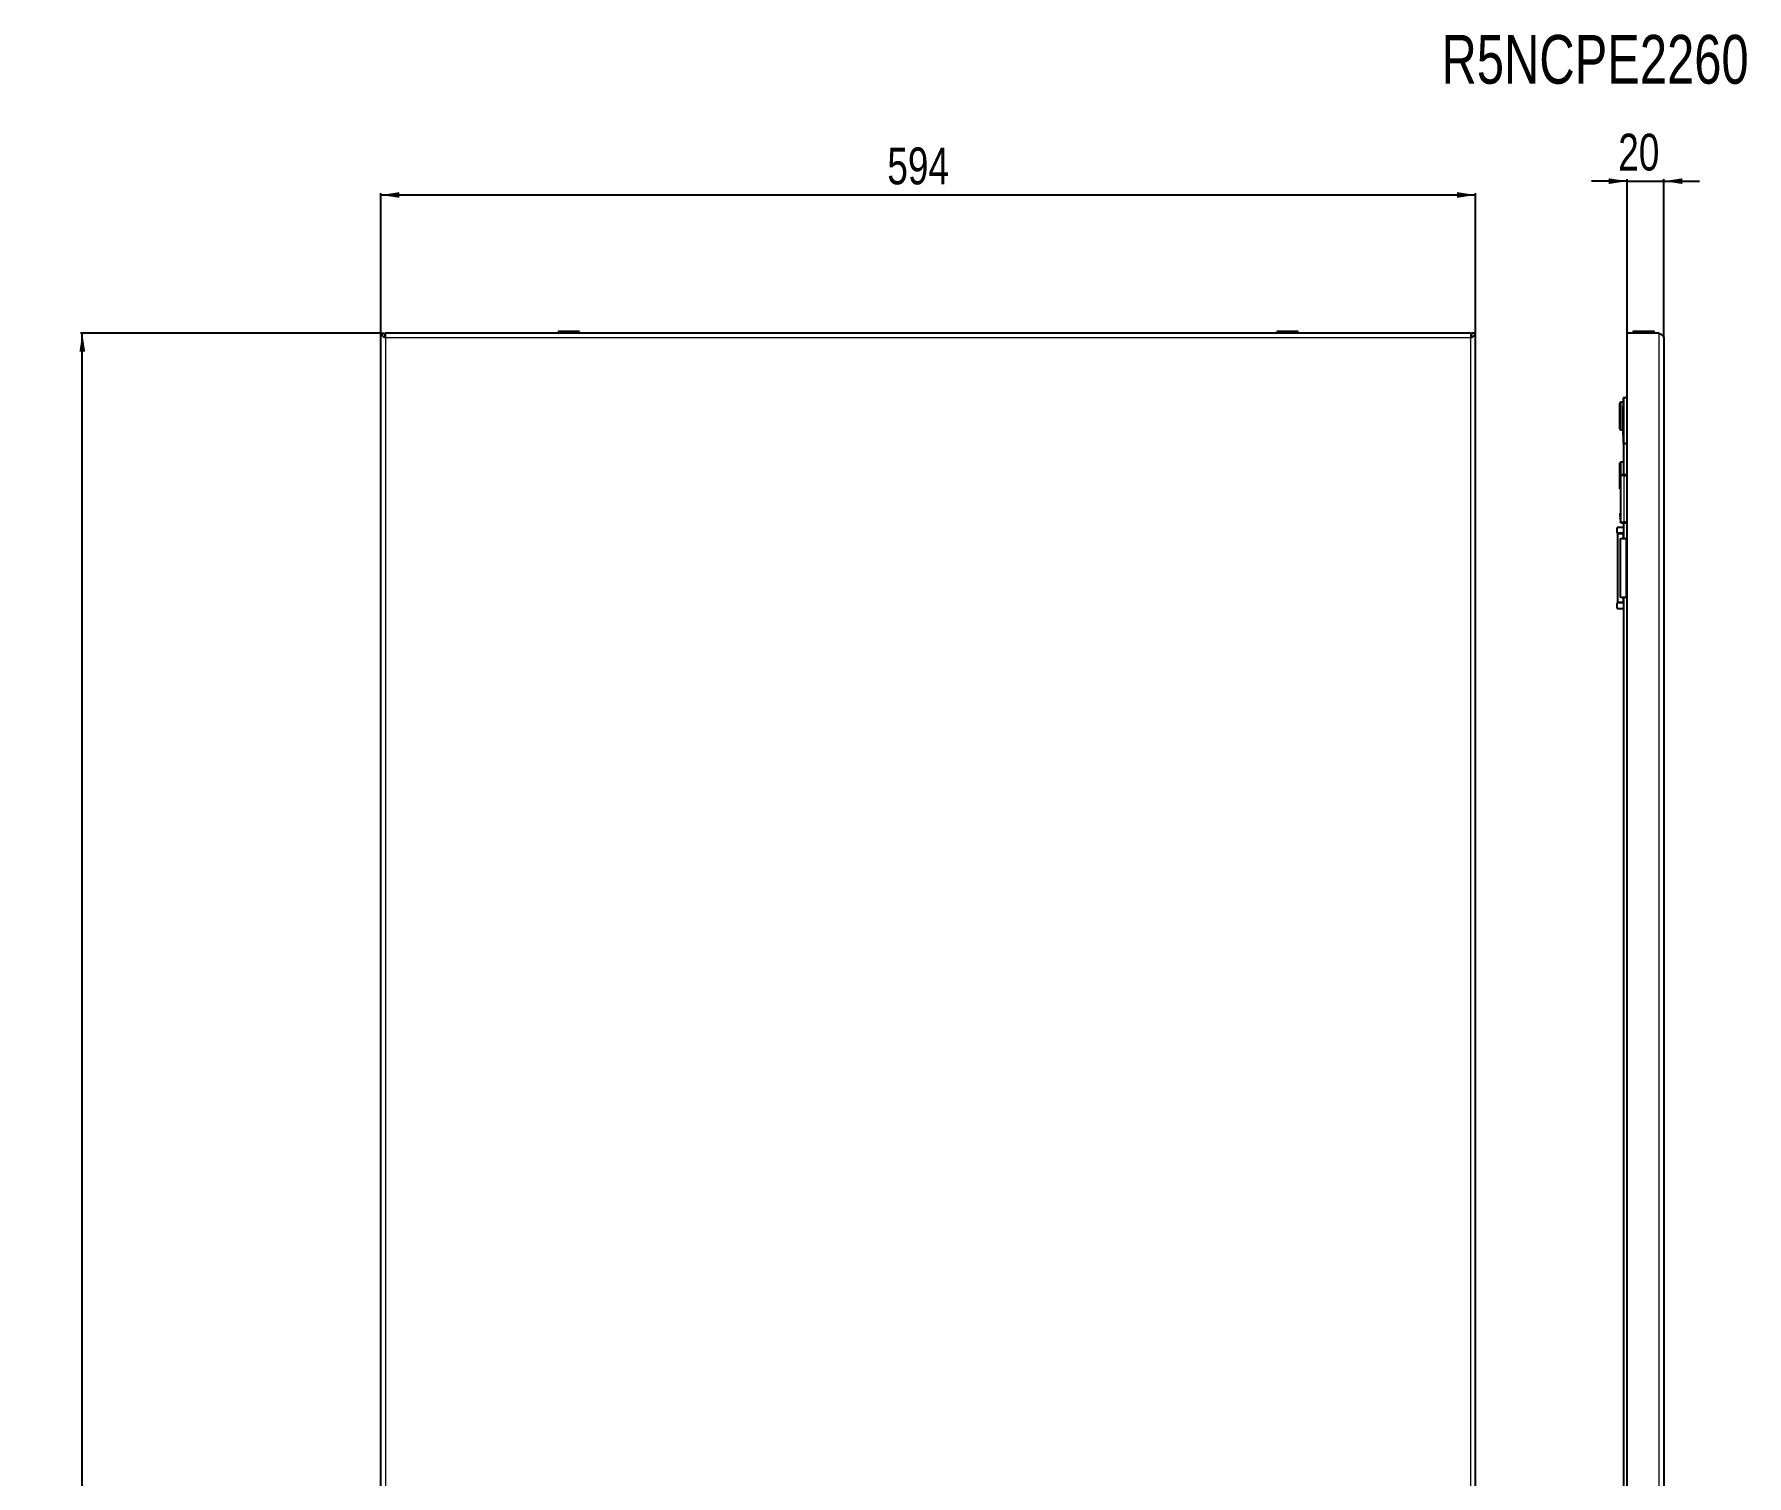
# Model space of a CAD drawing. Header units: millimetres. Extents: x -367 to 1520, y -1456 to 1043.
# Drawn here: x -367 to 562, y 261 to 1043 of the extents above; entities that cross this region are included whole.
import ezdxf

# ---------------------------------------------------------------- set-up
doc = ezdxf.new("R2010")
doc.units = ezdxf.units.MM
doc.layers.add('FORMAT', color=7, linetype='Continuous')
doc.styles.add('SLDTEXTSTYLE0', font='TXT', dxfattribs={"width": 0.75})
doc.dimstyles.new('SLDDIMSTYLE0', dxfattribs={"dimtxt": 20, "dimasz": 10, "dimexe": 0, "dimexo": 0.0625, "dimgap": 5, "dimtad": 2, "dimdec": 1, "dimrnd": 1e-09, "dimzin": 12, "dimdsep": 46, "dimtxsty": 'SLDTEXTSTYLE0', "dimsah": 1, "dimcen": 0.09, "dimadec": 0, "dimazin": 3, "dimtfac": 1, "dimtofl": 0, "dimtmove": 0, "dimatfit": 3, "dimfxl": 0, "dimfrac": 2, "dimtolj": 1, "dimtzin": 12, "dimarcsym": 0})
doc.dimstyles.new('SLDDIMSTYLE1', dxfattribs={"dimtxt": 20, "dimasz": 10, "dimexe": 0, "dimexo": 0.0625, "dimgap": 5, "dimtad": 2, "dimdec": 1, "dimrnd": 1e-09, "dimzin": 12, "dimdsep": 46, "dimtxsty": 'SLDTEXTSTYLE0', "dimsah": 1, "dimcen": 0.09, "dimadec": 0, "dimazin": 3, "dimtfac": 1, "dimtmove": 0, "dimatfit": 0, "dimfxl": 0, "dimfrac": 2, "dimtolj": 1, "dimtzin": 12, "dimarcsym": 0})

# ---------------------------------------------------------------- blocks, each defined once
blk = doc.blocks.new('_D')
at = {"layer": 'FORMAT'}
for p, q in [((-178.98, 880.89), (-178.98, 956.88)), ((-178.98, 955.88), (415.02, 955.88)), ((415.02, 880.89), (415.02, 956.88))]:
    blk.add_line(p, q, dxfattribs=at)
for points in [[(-178.98, 955.88), (-168.98, 954.34), (-168.98, 957.42)], [(415.02, 955.88), (405.02, 957.42), (405.02, 954.34)]]:
    blk.add_solid(points, dxfattribs=at)
at = {"layer": 'FORMAT', "insert": (95.86, 981.66), "char_height": 20, "attachment_point": 1, "style": 'SLDTEXTSTYLE0'}
blk.add_mtext('594', dxfattribs=at)
blk = doc.blocks.new('_D_1')
at = {"layer": 'FORMAT'}
for p, q in [((-178.99, 880.88), (-341.98, 880.88)), ((-340.98, -1274.12), (-340.98, 880.88)), ((-178.99, -1274.12), (-341.98, -1274.12))]:
    blk.add_line(p, q, dxfattribs=at)
for points in [[(-340.98, 880.88), (-342.52, 870.88), (-339.44, 870.88)], [(-340.98, -1274.12), (-339.44, -1264.12), (-342.52, -1264.12)]]:
    blk.add_solid(points, dxfattribs=at)
at = {"layer": 'FORMAT', "insert": (-366.76, -187.04), "char_height": 20, "attachment_point": 1, "rotation": 90, "style": 'SLDTEXTSTYLE0'}
blk.add_mtext('2155', dxfattribs=at)
blk = doc.blocks.new('_D_3')
at = {"layer": 'FORMAT'}
for p, q in [((497.27, 963.38), (478.04, 963.38)), ((497.27, 880.89), (497.27, 964.38)), ((497.27, 963.38), (517.27, 963.38)), ((517.27, 878.29), (517.27, 964.38)), ((517.27, 963.38), (536.5, 963.38))]:
    blk.add_line(p, q, dxfattribs=at)
for points in [[(497.27, 963.38), (487.27, 964.92), (487.27, 961.84)], [(517.27, 963.38), (527.27, 961.84), (527.27, 964.92)]]:
    blk.add_solid(points, dxfattribs=at)
at = {"layer": 'FORMAT', "insert": (492.49, 989.16), "char_height": 20, "attachment_point": 1, "style": 'SLDTEXTSTYLE0'}
blk.add_mtext('20', dxfattribs=at)

msp = doc.modelspace()

# ---------------------------------------------------------------- linework, layer by layer
at = {"color": 7, "linetype": 'Continuous', "lineweight": 25}
for p, q in [((-178.98, -1274.12), (-178.98, 880.88)), ((-178.98, 880.88), (-176.98, 880.88)), ((412.72, 880.88), (-176.68, 880.88)), ((-176.68, 879.15), (-176.68, 880.88)), ((-82.73, 881.63), (-82.73, 880.88)), ((-82.48, 881.88), (-71.48, 881.88)), ((-71.23, 880.88), (-71.23, 881.63)), ((307.27, 881.63), (307.27, 880.88)), ((307.52, 881.88), (310.02, 881.88)), ((310.02, 881.88), (318.52, 881.88)), ((318.77, 880.88), (318.77, 881.63)), ((412.72, 880.88), (412.72, 879.15)), ((415.02, 880.88), (413.02, 880.88)), ((415.02, -1274.12), (415.02, 880.88)), ((497.27, -1274.12), (497.27, 880.88)), ((514.67, 880.88), (497.27, 880.88)), ((500.52, 881.63), (500.52, 880.88)), ((500.77, 881.88), (501.67, 881.88)), ((501.67, 881.88), (511.77, 881.88)), ((512.02, 880.88), (512.02, 881.63)), ((517.27, 878.28), (517.27, -119.12)), ((495.57, 845.88), (497.27, 845.88)), ((493.77, 843.38), (493.27, 842.88)), ((493.27, 835.88), (493.27, 842.88)), ((495.27, 843.38), (493.77, 843.38)), ((493.77, 843.38), (493.77, 835.88)), ((495.07, 841.23), (495.27, 841.23)), ((495.07, 839.24), (495.07, 841.23)), ((495.07, 839.24), (495.27, 839.24)), ((495.07, 837.27), (495.07, 839.24)), ((495.07, 837.27), (495.27, 837.27)), ((495.27, 821.18), (495.27, 845.58)), ((493.27, 828.88), (493.27, 835.88)), ((493.27, 828.88), (493.77, 828.38)), ((493.77, 835.88), (493.77, 828.38)), ((493.77, 828.38), (495.07, 828.38)), ((495.05, 834.82), (495.07, 834.82)), ((495.27, 831.6), (495.05, 831.6)), ((495.07, 836.23), (495.27, 836.23)), ((495.07, 835.18), (495.07, 836.23)), ((495.07, 835.18), (495.27, 835.18)), ((495.07, 833.79), (495.07, 835.18)), ((495.07, 833.79), (495.27, 833.79)), ((495.07, 833.31), (495.07, 833.79)), ((495.07, 833.31), (495.27, 833.31)), ((495.07, 832.51), (495.07, 833.31)), ((495.07, 832.51), (495.27, 832.51)), ((495.07, 831.73), (495.07, 832.51)), ((495.07, 828.28), (495.27, 828.28)), ((495.07, 827.94), (495.07, 828.28)), ((495.07, 827.94), (495.27, 827.94)), ((495.07, 827.27), (495.07, 827.94)), ((495.07, 827.27), (495.27, 827.27)), ((495.07, 826.24), (495.27, 826.24)), ((495.07, 826.13), (495.07, 826.24)), ((495.07, 826.13), (495.27, 826.13)), ((495.07, 825.88), (495.07, 826.13)), ((495.07, 825.53), (495.07, 825.88)), ((495.07, 825.88), (495.27, 825.88)), ((495.07, 825.53), (495.27, 825.53)), ((495.27, 820.88), (495.27, 803.88)), ((495.27, 820.88), (495.57, 820.88)), ((496.22, 820.88), (495.57, 820.88)), ((496.22, 820.88), (497.27, 820.88)), ((493.77, 810.88), (493.27, 810.38)), ((493.27, 796.38), (493.27, 810.38)), ((495.27, 810.88), (493.77, 810.88)), ((493.77, 810.88), (493.77, 803.7)), ((493.67, 803.38), (493.67, 778.38)), ((497.16, 803.88), (495.67, 803.88)), ((493.27, 796.38), (493.67, 795.98)), ((491.72, 774.88), (491.72, 772.88)), ((495.27, 775.38), (492.22, 775.38)), ((492.22, 772.38), (495.27, 772.38)), ((492.22, 772.38), (492.22, 772.08)), ((492.22, 734.68), (492.22, 772.08)), ((492.22, 772.08), (495.22, 772.08)), ((494.72, 772.38), (494.72, 772.08)), ((495.22, 772.08), (495.27, 772.08)), ((495.27, 777.88), (495.27, 769.38)), ((495.67, 777.88), (497.27, 777.88)), ((493.77, 737.38), (493.77, 769.38)), ((493.77, 769.38), (496.77, 769.38)), ((497.27, 769.38), (496.77, 769.38)), ((495.22, 734.68), (492.22, 734.68)), ((492.22, 734.68), (492.22, 734.38)), ((495.27, 734.38), (492.22, 734.38)), ((496.77, 737.38), (493.77, 737.38)), ((494.72, 734.68), (494.72, 734.38)), ((495.27, 734.68), (495.22, 734.68)), ((495.27, 737.38), (495.27, 128.88)), ((496.77, 737.38), (497.27, 737.38)), ((491.72, 733.88), (491.72, 731.88)), ((492.22, 731.38), (495.27, 731.38))]:
    msp.add_line(p, q, dxfattribs=at)
at = {"color": 8, "linetype": 'Continuous', "lineweight": 18}
for p, q in [((412.42, 878.28), (-176.38, 878.28)), ((-176.38, 878.28), (-176.38, -119.15)), ((-71.23, 881.63), (-82.73, 881.63)), ((309.88, 881.63), (307.27, 881.63)), ((318.77, 881.63), (309.88, 881.63)), ((412.42, -1271.52), (412.42, 878.28)), ((501.46, 881.63), (500.52, 881.63)), ((512.02, 881.63), (501.46, 881.63)), ((514.67, -1274.12), (514.67, 880.88)), ((495.57, 845.88), (495.57, 845.58)), ((495.27, 845.58), (495.57, 845.58)), ((497.27, 845.58), (495.57, 845.58)), ((495.57, 845.58), (495.57, 821.18)), ((495.07, 830.01), (495.27, 830.01)), ((495.57, 821.18), (495.27, 821.18)), ((495.57, 821.18), (497.27, 821.18)), ((495.57, 821.18), (495.57, 820.88)), ((495.67, 803.38), (497.27, 803.38)), ((495.67, 778.38), (495.67, 803.38)), ((495.22, 772.08), (495.22, 772.38)), ((495.22, 769.38), (495.22, 772.08)), ((497.27, 778.38), (495.67, 778.38)), ((496.77, 737.38), (496.77, 769.38)), ((495.22, 734.68), (495.22, 737.38)), ((495.22, 734.38), (495.22, 734.68))]:
    msp.add_line(p, q, dxfattribs=at)
at = {"color": 7, "linetype": 'Continuous', "lineweight": 25}
for centre, radius, start, end in [((-82.48, 881.63), 0.25, 90, 180), ((-71.48, 881.63), 0.25, 0, 90), ((307.52, 881.63), 0.25, 90, 180), ((318.52, 881.63), 0.25, 0, 90), ((500.77, 881.63), 0.25, 90, 180), ((511.77, 881.63), 0.25, 0, 90), ((495.57, 845.58), 0.3, 90, 180), ((495.57, 821.18), 0.3, 180, 270), ((492.22, 774.88), 0.5, 90, 180), ((492.22, 772.88), 0.5, 180, 270), ((492.22, 733.88), 0.5, 90, 180), ((492.22, 731.88), 0.5, 180, 270)]:
    msp.add_arc(centre, radius, start, end, dxfattribs=at)
for points, knots in [([(-178.98, 880.88), (-178.98, 880.77), (-178.96, 880.66), (-178.89, 880.45), (-178.84, 880.34), (-178.71, 880.12), (-178.63, 880.01), (-178.44, 879.8), (-178.33, 879.69), (-178.09, 879.47), (-177.96, 879.36), (-177.68, 879.15), (-177.53, 879.04), (-177.05, 878.71), (-176.72, 878.5), (-176.38, 878.28)], [0, 0, 0, 0, 0.125, 0.125, 0.25, 0.25, 0.375, 0.375, 0.5, 0.5, 0.625, 0.625, 0.75, 0.75, 1, 1, 1, 1]), ([(-176.98, 880.88), (-176.98, 880.45), (-176.91, 880.02), (-176.69, 879.15), (-176.53, 878.72), (-176.38, 878.28)], [0, 0, 0, 0, 0.5, 0.5, 1, 1, 1, 1]), ([(-176.38, 878.28), (-176.4, 878.62), (-176.43, 878.96), (-176.48, 879.59), (-176.5, 879.88), (-176.55, 880.36), (-176.58, 880.55), (-176.63, 880.81), (-176.65, 880.88), (-176.68, 880.88)], [0, 0, 0, 0, 0.25, 0.25, 0.5, 0.5, 0.75, 0.75, 1, 1, 1, 1]), ([(412.42, 878.28), (412.58, 878.72), (412.74, 879.15), (412.96, 880.01), (413.02, 880.45), (413.02, 880.88)], [0, 0, 0, 0, 0.5, 0.5, 1, 1, 1, 1]), ([(412.42, 878.28), (412.6, 878.39), (412.77, 878.5), (413.1, 878.72), (413.26, 878.82), (413.58, 879.04), (413.73, 879.15), (414.01, 879.37), (414.14, 879.47), (414.39, 879.69), (414.49, 879.8), (414.68, 880.02), (414.76, 880.12), (414.96, 880.45), (415.02, 880.66), (415.02, 880.88)], [0, 0, 0, 0, 0.125, 0.125, 0.25, 0.25, 0.375, 0.375, 0.5, 0.5, 0.625, 0.625, 0.75, 0.75, 1, 1, 1, 1]), ([(412.72, 880.88), (412.7, 880.88), (412.67, 880.81), (412.62, 880.55), (412.6, 880.36), (412.55, 879.88), (412.52, 879.59), (412.47, 878.96), (412.45, 878.62), (412.42, 878.28)], [0, 0, 0, 0, 0.25, 0.25, 0.5, 0.5, 0.75, 0.75, 1, 1, 1, 1]), ([(514.67, 880.88), (514.84, 880.77), (515.01, 880.66), (515.35, 880.45), (515.51, 880.34), (515.83, 880.12), (515.98, 880.01), (516.26, 879.8), (516.39, 879.69), (516.63, 879.47), (516.74, 879.36), (516.93, 879.15), (517.01, 879.04), (517.21, 878.71), (517.27, 878.5), (517.27, 878.28)], [0, 0, 0, 0, 0.125, 0.125, 0.25, 0.25, 0.375, 0.375, 0.5, 0.5, 0.625, 0.625, 0.75, 0.75, 1, 1, 1, 1]), ([(495.07, 836.41), (495.07, 836.45), (495.07, 836.73), (495.07, 837.02), (495.07, 837.27)], [0, 0, 0, 0, 0.139498, 1, 1, 1, 1]), ([(495.07, 830.01), (495.07, 830.34), (495.07, 830.94), (495.07, 831.51), (495.07, 831.54), (495.07, 831.55)], [0, 0, 0, 0, 0.415678, 0.776277, 1, 1, 1, 1]), ([(495.07, 828.28), (495.07, 828.62), (495.07, 829.25), (495.07, 829.77), (495.07, 830.01)], [0, 0, 0, 0, 0.5368, 1, 1, 1, 1]), ([(495.07, 826.24), (495.07, 826.38), (495.07, 826.65), (495.07, 827.08), (495.07, 827.27)], [0, 0, 0, 0, 0.547643, 1, 1, 1, 1]), ([(493.37, 801.38), (493.37, 801.44), (493.37, 801.52), (493.37, 801.61), (493.37, 801.7), (493.37, 801.83), (493.37, 801.86), (493.37, 801.88)], [0, 0, 0, 0, 0.124693, 0.187182, 0.249773, 0.500039, 1, 1, 1, 1]), ([(493.37, 801.18), (493.37, 801.18), (493.37, 801.18), (493.37, 801.19), (493.37, 801.2), (493.37, 801.23), (493.37, 801.27), (493.37, 801.31), (493.37, 801.35), (493.37, 801.37), (493.37, 801.38)], [0, 0, 0, 0, 0.128825, 0.180169, 0.243397, 0.36986, 0.499864, 0.749649, 0.843476, 1, 1, 1, 1]), ([(493.37, 799.67), (493.37, 799.74), (493.37, 799.9), (493.37, 800.12), (493.37, 800.3), (493.37, 800.46), (493.37, 800.57), (493.37, 800.58), (493.37, 800.59)], [0, 0, 0, 0, 0.125049, 0.249886, 0.370856, 0.49982, 0.749609, 1, 1, 1, 1]), ([(493.37, 798.82), (493.37, 798.83), (493.37, 798.84), (493.37, 798.93), (493.37, 799.02), (493.37, 799.15), (493.37, 799.36), (493.37, 799.54), (493.37, 799.67)], [0, 0, 0, 0, 0.25007, 0.379181, 0.500499, 0.62417, 0.750842, 1, 1, 1, 1]), ([(493.37, 782.94), (493.37, 782.93), (493.37, 782.92), (493.37, 782.84), (493.37, 782.74), (493.37, 782.61), (493.37, 782.4), (493.37, 782.22), (493.37, 782.1)], [0, 0, 0, 0, 0.25007, 0.379559, 0.500499, 0.624556, 0.750843, 1, 1, 1, 1]), ([(493.37, 782.1), (493.37, 782.06), (493.37, 781.98), (493.37, 781.82), (493.37, 781.64), (493.37, 781.46), (493.37, 781.3), (493.37, 781.19), (493.37, 781.18), (493.37, 781.18)], [0, 0, 0, 0, 0.0626366, 0.1252782, 0.2500723, 0.3748405, 0.4999941, 0.7496958, 1, 1, 1, 1]), ([(493.37, 780.59), (493.37, 780.59), (493.37, 780.58), (493.37, 780.57), (493.37, 780.56), (493.37, 780.54), (493.37, 780.48), (493.37, 780.42), (493.37, 780.38)], [0, 0, 0, 0, 0.13107, 0.182437, 0.243796, 0.371388, 0.500442, 1, 1, 1, 1]), ([(493.37, 780.38), (493.37, 780.35), (493.37, 780.3), (493.37, 780.22), (493.37, 780.15), (493.37, 780.06), (493.37, 779.93), (493.37, 779.9), (493.37, 779.88)], [0, 0, 0, 0, 0.0626863, 0.1251726, 0.1876279, 0.2501847, 0.5003136, 1, 1, 1, 1])]:
    msp.add_open_spline(points, degree=3, knots=knots, dxfattribs=at)
for points in [[(493.67, 803.38), (493.68, 803.45), (493.69, 803.58), (493.81, 803.74), (493.98, 803.86), (494.11, 803.87), (494.17, 803.88)], [(495.67, 803.88), (495.48, 803.88), (495.08, 803.88), (494.59, 803.88), (494.24, 803.88), (494.19, 803.88), (494.17, 803.88)], [(494.17, 777.88), (494.11, 777.89), (493.98, 777.9), (493.81, 778.02), (493.69, 778.18), (493.68, 778.32), (493.67, 778.38)], [(494.17, 777.88), (494.19, 777.88), (494.24, 777.88), (494.59, 777.88), (495.08, 777.88), (495.48, 777.88), (495.67, 777.88)]]:
    msp.add_open_spline(points, degree=3, dxfattribs=at)
at = {"color": 8, "linetype": 'Continuous', "lineweight": 18}
for points in [[(495.67, 803.38), (495.41, 803.38), (494.89, 803.38), (494.23, 803.38), (493.76, 803.38), (493.7, 803.38), (493.67, 803.38)], [(495.67, 803.88), (495.67, 803.87), (495.67, 803.86), (495.67, 803.74), (495.67, 803.58), (495.67, 803.45), (495.67, 803.38)], [(493.67, 778.38), (493.7, 778.38), (493.76, 778.38), (494.23, 778.38), (494.89, 778.38), (495.41, 778.38), (495.67, 778.38)], [(495.67, 778.38), (495.67, 778.32), (495.67, 778.18), (495.67, 778.02), (495.67, 777.9), (495.67, 777.89), (495.67, 777.88)]]:
    msp.add_open_spline(points, degree=3, dxfattribs=at)

# ---------------------------------------------------------------- texts
at = {"layer": 'FORMAT', "insert": (396.57, 1042.76), "char_height": 26.458, "attachment_point": 1, "style": 'SLDTEXTSTYLE0'}
msp.add_mtext('R5NCPE2260', dxfattribs=at)

# ---------------------------------------------------------------- dimensions: what is measured, and where the dimension line sits
at = {"layer": 'FORMAT'}
for base, p1, p2, dimstyle, picture, middle in [((517.27, 963.38), (497.27, 880.88), (517.27, 878.28), 'SLDDIMSTYLE1', '_D_3', (507.27, 963.38)), ((415.02, 955.88), (-178.98, 880.88), (415.02, 880.88), 'SLDDIMSTYLE0', '_D', (118.02, 955.88))]:
    dim = msp.add_linear_dim(base=base, p1=p1, p2=p2, dimstyle=dimstyle, dxfattribs=at)
    dim.commit()
    dim.dimension.update_dxf_attribs({"geometry": picture, "text_midpoint": middle, "dimtype": 160})
dim = msp.add_linear_dim(base=(-340.98, 880.88), p1=(-178.98, -1274.12), p2=(-178.98, 880.88), angle=90, dimstyle='SLDDIMSTYLE0', dxfattribs=at)
dim.commit()
dim.dimension.update_dxf_attribs({"geometry": '_D_1', "text_midpoint": (-340.98, -157.49), "dimtype": 160})

doc.saveas('drawing.dxf')
